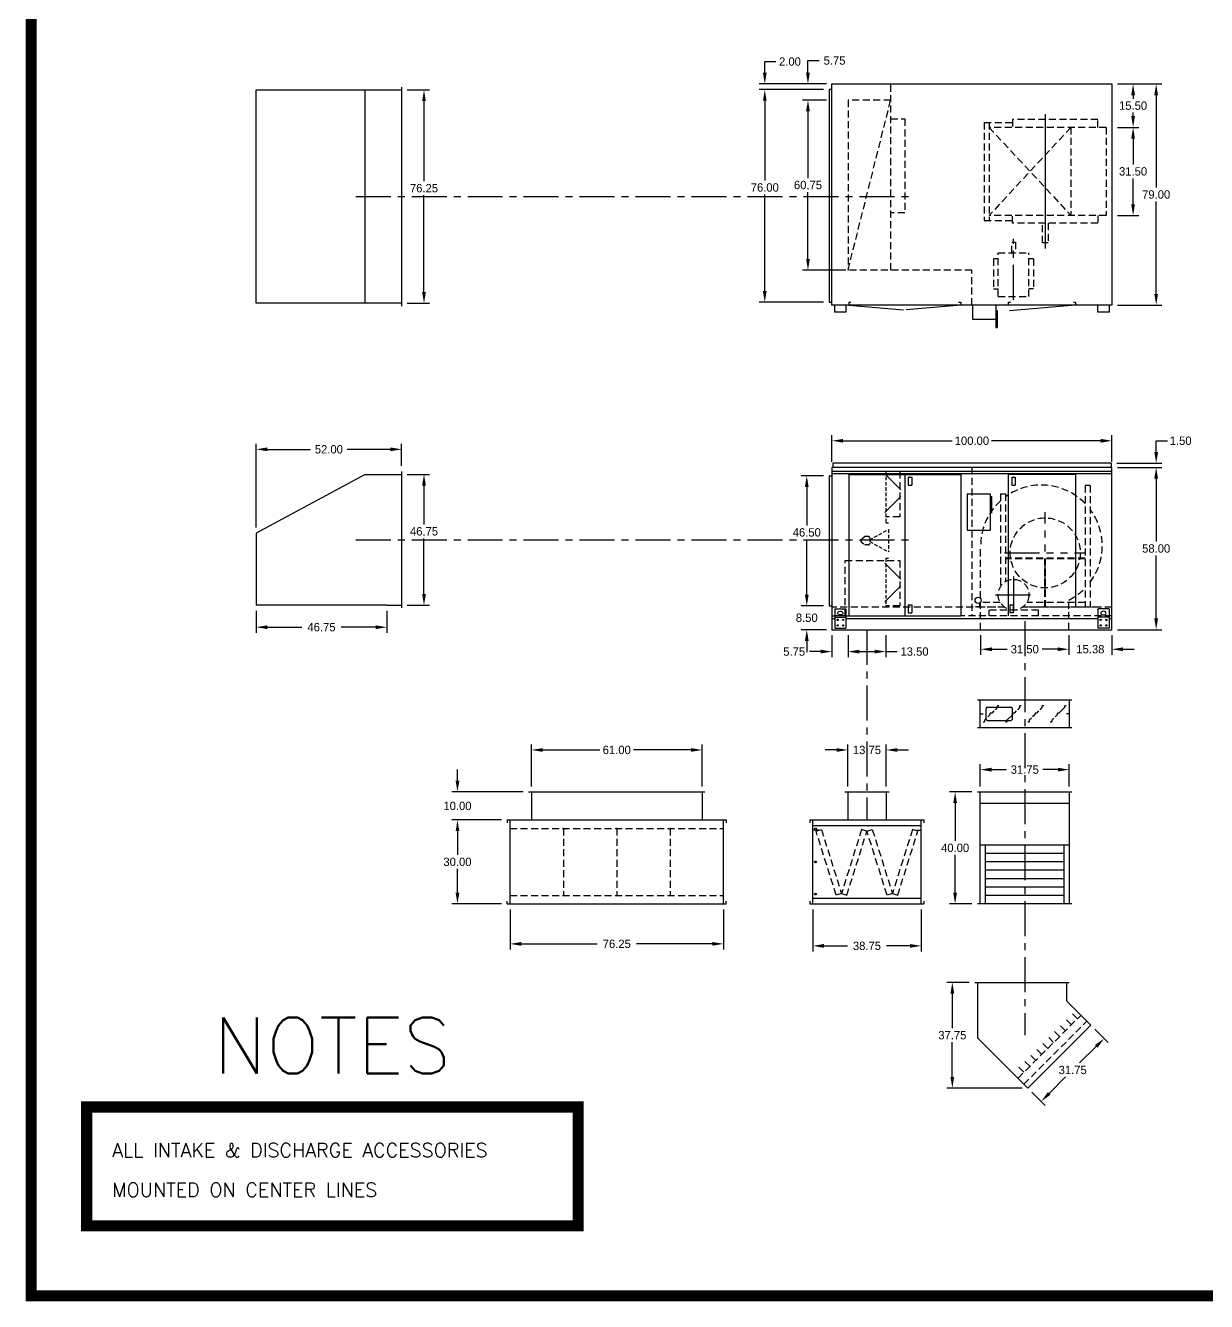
# Model space of a CAD drawing. Header units: inches. Extents: x 3 to 643, y -843 to 69.
# Drawn here: x 2.6 to 424.5, y -843.3 to -387.4 of the extents above; entities that cross this region are included whole.
import ezdxf
from ezdxf.enums import TextEntityAlignment as Align

# ---------------------------------------------------------------- set-up
doc = ezdxf.new("R2010")
doc.units = ezdxf.units.IN
doc.header["$LTSCALE"] = 10
doc.header["$MEASUREMENT"] = 0
for name, pattern in [('CENTER', [2, 1.25, -0.25, 0.25, -0.25]), ('HIDDEN', [0.375, 0.25, -0.125]), ('PHANTOM', [2.5, 1.25, -0.25, 0.25, -0.25, 0.25, -0.25])]:
    doc.linetypes.add(name, pattern=pattern)
for name, color, linetype in [('4-Way DiffuserDN', 5, 'Continuous'), ('CENTERLINE', 2, 'CENTER'), ('DIFFUSER', 5, 'Continuous'), ('DISC-DAMPER', 5, 'Continuous'), ('FA-FILTER', 5, 'Continuous'), ('FDT-HOOD', 5, 'Continuous'), ('OBJECT', 5, 'Continuous'), ('RAM22UNIT', 3, 'Continuous'), ('RAM25UNIT', 3, 'Continuous')]:
    doc.layers.add(name, color=color, linetype=linetype)
doc.layers.add('TEXT', color=7, linetype='Continuous', lineweight=40)
doc.styles.add('S10', font='romans.shx', dxfattribs={"height": 0.1})
doc.dimstyles.new('DIMENSIONS', dxfattribs={"dimscale": 0, "dimtxt": 3, "dimasz": 4, "dimexe": 2, "dimexo": 2, "dimgap": 1, "dimtad": 0, "dimtih": 1, "dimtoh": 1, "dimzin": 0, "dimdsep": 46, "dimtxsty": 'Standard', "dimcen": 0.09, "dimclrd": 256, "dimclre": 256, "dimclrt": 1, "dimadec": 0, "dimazin": 0, "dimtfac": 1, "dimtofl": 0, "dimtmove": 0, "dimatfit": 3, "dimfxl": 0, "dimtolj": 1, "dimtzin": 0, "dimarcsym": 0})

# ---------------------------------------------------------------- blocks, each defined once
blk = doc.blocks.new('*D51')
at = {"layer": 'DEFPOINTS', "color": 0}
for p in [(266.72, -408.29), (289.72, -410.29), (290.72, -408.29)]:
    blk.add_point(p, dxfattribs=at)
at = {"layer": 'RAM25UNIT', "lineweight": -2}
for p, q in [((266.72, -404.29), (266.72, -400.29)), ((266.72, -400.29), (270.72, -400.29)), ((288.72, -408.29), (264.72, -408.29)), ((287.72, -410.29), (264.72, -410.29)), ((266.72, -414.29), (266.72, -418.29))]:
    blk.add_line(p, q, dxfattribs=at)
at = {"layer": 'RAM25UNIT'}
for points in [[(266.06, -404.29), (267.39, -404.29), (266.72, -408.29)], [(266.06, -414.29), (267.39, -414.29), (266.72, -410.29)]]:
    blk.add_solid(points, dxfattribs=at)
at = {"layer": 'RAM25UNIT', "color": 1, "insert": (275.72, -400.29), "char_height": 3, "attachment_point": 5}
blk.add_mtext('\\A1;2.00', dxfattribs=at)
blk = doc.blocks.new('*D52')
at = {"layer": 'DEFPOINTS', "color": 0}
for p in [(390.72, -408.29), (406.54, -408.29), (390.72, -487.29)]:
    blk.add_point(p, dxfattribs=at)
at = {"layer": 'RAM25UNIT', "lineweight": -2}
for p, q in [((392.72, -408.29), (408.54, -408.29)), ((406.54, -412.29), (406.54, -445.29)), ((406.54, -483.29), (406.54, -450.29)), ((392.72, -487.29), (408.54, -487.29))]:
    blk.add_line(p, q, dxfattribs=at)
at = {"layer": 'RAM25UNIT'}
for points in [[(405.88, -412.29), (407.21, -412.29), (406.54, -408.29)], [(405.88, -483.29), (407.21, -483.29), (406.54, -487.29)]]:
    blk.add_solid(points, dxfattribs=at)
at = {"layer": 'RAM25UNIT', "color": 1, "insert": (406.54, -447.79), "char_height": 3, "attachment_point": 5}
blk.add_mtext('\\A1;79.00', dxfattribs=at)
blk = doc.blocks.new('*D53')
at = {"layer": 'DEFPOINTS', "color": 0}
for p in [(390.72, -408.29), (398.3, -408.29), (390.72, -423.79)]:
    blk.add_point(p, dxfattribs=at)
at = {"layer": 'RAM25UNIT', "lineweight": -2}
for p, q in [((392.72, -408.29), (400.3, -408.29)), ((398.3, -412.29), (398.3, -413.54)), ((398.3, -419.79), (398.3, -418.54)), ((392.72, -423.79), (400.3, -423.79))]:
    blk.add_line(p, q, dxfattribs=at)
at = {"layer": 'RAM25UNIT'}
for points in [[(397.63, -412.29), (398.96, -412.29), (398.3, -408.29)], [(397.63, -419.79), (398.96, -419.79), (398.3, -423.79)]]:
    blk.add_solid(points, dxfattribs=at)
at = {"layer": 'RAM25UNIT', "color": 1, "insert": (398.3, -416.04), "char_height": 3, "attachment_point": 5}
blk.add_mtext('\\A1;15.50', dxfattribs=at)
blk = doc.blocks.new('*D54')
at = {"layer": 'DEFPOINTS', "color": 0}
for p in [(341.72, -729.33), (333.72, -767.08), (360.72, -767.08)]:
    blk.add_point(p, dxfattribs=at)
at = {"layer": 'RAM25UNIT', "lineweight": -2}
for p, q in [((339.72, -729.33), (331.72, -729.33)), ((333.72, -733.33), (333.72, -745.7)), ((333.72, -763.08), (333.72, -750.7)), ((358.72, -767.08), (331.72, -767.08))]:
    blk.add_line(p, q, dxfattribs=at)
at = {"layer": 'RAM25UNIT'}
for points in [[(333.05, -733.33), (334.39, -733.33), (333.72, -729.33)], [(333.05, -763.08), (334.39, -763.08), (333.72, -767.08)]]:
    blk.add_solid(points, dxfattribs=at)
at = {"layer": 'RAM25UNIT', "color": 1, "insert": (333.72, -748.2), "char_height": 3, "attachment_point": 5}
blk.add_mtext('\\A1;37.75', dxfattribs=at)
blk = doc.blocks.new('*D56')
at = {"layer": 'DEFPOINTS', "color": 0}
for p in [(375.47, -653.3), (343.72, -661.27), (375.47, -661.27)]:
    blk.add_point(p, dxfattribs=at)
at = {"layer": 'RAM25UNIT', "lineweight": -2}
for p, q in [((343.72, -659.27), (343.72, -651.3)), ((375.47, -659.27), (375.47, -651.3)), ((347.72, -653.3), (353.09, -653.3)), ((371.47, -653.3), (366.09, -653.3))]:
    blk.add_line(p, q, dxfattribs=at)
at = {"layer": 'RAM25UNIT'}
for points in [[(347.72, -652.63), (347.72, -653.97), (343.72, -653.3)], [(371.47, -652.63), (371.47, -653.97), (375.47, -653.3)]]:
    blk.add_solid(points, dxfattribs=at)
at = {"layer": 'RAM25UNIT', "color": 1, "insert": (359.59, -653.3), "char_height": 3, "attachment_point": 5}
blk.add_mtext('\\A1;31.75', dxfattribs=at)
blk = doc.blocks.new('*D57')
at = {"layer": 'DEFPOINTS', "color": 0}
for p in [(343.84, -603.29), (375.34, -603.29), (375.34, -610.28)]:
    blk.add_point(p, dxfattribs=at)
at = {"layer": 'RAM25UNIT', "lineweight": -2}
for p, q in [((343.84, -605.29), (343.84, -612.28)), ((375.34, -605.29), (375.34, -612.28)), ((347.84, -610.28), (353.34, -610.28)), ((371.34, -610.28), (365.84, -610.28))]:
    blk.add_line(p, q, dxfattribs=at)
at = {"layer": 'RAM25UNIT'}
for points in [[(347.84, -609.62), (347.84, -610.95), (343.84, -610.28)], [(371.34, -609.62), (371.34, -610.95), (375.34, -610.28)]]:
    blk.add_solid(points, dxfattribs=at)
at = {"layer": 'RAM25UNIT', "color": 1, "insert": (359.59, -610.28), "char_height": 3, "attachment_point": 5}
blk.add_mtext('\\A1;31.50', dxfattribs=at)
blk = doc.blocks.new('*D58')
at = {"layer": 'DEFPOINTS', "color": 0}
for p in [(390.72, -535.79), (290.72, -545.29), (390.72, -545.29)]:
    blk.add_point(p, dxfattribs=at)
at = {"layer": 'RAM25UNIT', "lineweight": -2}
for p, q in [((290.72, -543.29), (290.72, -533.79)), ((294.72, -535.79), (333.72, -535.79)), ((386.72, -535.79), (347.72, -535.79)), ((390.72, -543.29), (390.72, -533.79))]:
    blk.add_line(p, q, dxfattribs=at)
at = {"layer": 'RAM25UNIT'}
for points in [[(294.72, -535.12), (294.72, -536.46), (290.72, -535.79)], [(386.72, -535.12), (386.72, -536.46), (390.72, -535.79)]]:
    blk.add_solid(points, dxfattribs=at)
at = {"layer": 'RAM25UNIT', "color": 1, "insert": (340.72, -535.79), "char_height": 3, "attachment_point": 5}
blk.add_mtext('\\A1;100.00', dxfattribs=at)
blk = doc.blocks.new('*D59')
at = {"layer": 'DEFPOINTS', "color": 0}
for p in [(342.72, -661.27), (334.72, -701.27), (342.72, -701.27)]:
    blk.add_point(p, dxfattribs=at)
at = {"layer": 'RAM25UNIT', "lineweight": -2}
for p, q in [((340.72, -661.27), (332.72, -661.27)), ((334.72, -665.27), (334.72, -678.77)), ((334.72, -697.27), (334.72, -683.77)), ((340.72, -701.27), (332.72, -701.27))]:
    blk.add_line(p, q, dxfattribs=at)
at = {"layer": 'RAM25UNIT'}
for points in [[(334.05, -665.27), (335.39, -665.27), (334.72, -661.27)], [(334.05, -697.27), (335.39, -697.27), (334.72, -701.27)]]:
    blk.add_solid(points, dxfattribs=at)
at = {"layer": 'RAM25UNIT', "color": 1, "insert": (334.72, -681.27), "char_height": 3, "attachment_point": 5}
blk.add_mtext('\\A1;40.00', dxfattribs=at)
blk = doc.blocks.new('*D60')
at = {"layer": 'DEFPOINTS', "color": 0}
for p in [(84.99, -594.54), (131.74, -594.54), (131.74, -602.4)]:
    blk.add_point(p, dxfattribs=at)
at = {"layer": 'RAM25UNIT', "lineweight": -2}
for p, q in [((84.99, -596.54), (84.99, -604.4)), ((131.74, -596.54), (131.74, -604.4)), ((88.99, -602.4), (101.37, -602.4)), ((127.74, -602.4), (115.37, -602.4))]:
    blk.add_line(p, q, dxfattribs=at)
at = {"layer": 'RAM25UNIT'}
for points in [[(88.99, -601.74), (88.99, -603.07), (84.99, -602.4)], [(127.74, -601.74), (127.74, -603.07), (131.74, -602.4)]]:
    blk.add_solid(points, dxfattribs=at)
at = {"layer": 'RAM25UNIT', "color": 1, "insert": (108.37, -602.4), "char_height": 3, "attachment_point": 5}
blk.add_mtext('\\A1;46.75', dxfattribs=at)
blk = doc.blocks.new('*D61')
at = {"layer": 'DEFPOINTS', "color": 0}
for p in [(136.99, -538.85), (136.99, -546.79), (84.99, -568.79)]:
    blk.add_point(p, dxfattribs=at)
at = {"layer": 'RAM25UNIT', "lineweight": -2}
for p, q in [((84.99, -566.79), (84.99, -536.85)), ((136.99, -544.79), (136.99, -536.85)), ((88.99, -538.85), (104.49, -538.85)), ((132.99, -538.85), (117.49, -538.85))]:
    blk.add_line(p, q, dxfattribs=at)
at = {"layer": 'RAM25UNIT'}
for points in [[(88.99, -538.18), (88.99, -539.51), (84.99, -538.85)], [(132.99, -538.18), (132.99, -539.51), (136.99, -538.85)]]:
    blk.add_solid(points, dxfattribs=at)
at = {"layer": 'RAM25UNIT', "color": 1, "insert": (110.99, -538.85), "char_height": 3, "attachment_point": 5}
blk.add_mtext('\\A1;52.00', dxfattribs=at)
blk = doc.blocks.new('*D62')
at = {"layer": 'DEFPOINTS', "color": 0}
for p in [(136.99, -547.79), (136.99, -594.54), (144.98, -594.54)]:
    blk.add_point(p, dxfattribs=at)
at = {"layer": 'RAM25UNIT', "lineweight": -2}
for p, q in [((138.99, -547.79), (146.98, -547.79)), ((144.98, -551.79), (144.98, -565.66)), ((144.98, -590.54), (144.98, -570.66)), ((138.99, -594.54), (146.98, -594.54))]:
    blk.add_line(p, q, dxfattribs=at)
at = {"layer": 'RAM25UNIT'}
for points in [[(144.32, -551.79), (145.65, -551.79), (144.98, -547.79)], [(144.32, -590.54), (145.65, -590.54), (144.98, -594.54)]]:
    blk.add_solid(points, dxfattribs=at)
at = {"layer": 'RAM25UNIT', "color": 1, "insert": (144.98, -568.16), "char_height": 3, "attachment_point": 5}
blk.add_mtext('\\A1;46.75', dxfattribs=at)
blk = doc.blocks.new('*D63')
at = {"layer": 'DEFPOINTS', "color": 0}
for p in [(289.72, -594.79), (281.72, -603.29), (290.72, -603.29)]:
    blk.add_point(p, dxfattribs=at)
at = {"layer": 'RAM25UNIT', "lineweight": -2}
for p, q in [((281.72, -590.79), (281.72, -586.79)), ((287.72, -594.79), (279.72, -594.79)), ((288.72, -603.29), (279.72, -603.29)), ((281.72, -607.29), (281.72, -611.29))]:
    blk.add_line(p, q, dxfattribs=at)
at = {"layer": 'RAM25UNIT'}
for points in [[(281.06, -590.79), (282.39, -590.79), (281.72, -594.79)], [(281.06, -607.29), (282.39, -607.29), (281.72, -603.29)]]:
    blk.add_solid(points, dxfattribs=at)
at = {"layer": 'RAM25UNIT', "color": 1, "insert": (281.72, -599.04), "char_height": 3, "attachment_point": 5}
blk.add_mtext('\\A1;8.50', dxfattribs=at)
blk = doc.blocks.new('*D64')
at = {"layer": 'DEFPOINTS', "color": 0}
for p in [(289.72, -548.29), (281.72, -594.79), (289.72, -594.79)]:
    blk.add_point(p, dxfattribs=at)
at = {"layer": 'RAM25UNIT', "lineweight": -2}
for p, q in [((287.72, -548.29), (279.72, -548.29)), ((281.72, -552.29), (281.72, -566.04)), ((281.72, -590.79), (281.72, -571.04)), ((287.72, -594.79), (279.72, -594.79))]:
    blk.add_line(p, q, dxfattribs=at)
at = {"layer": 'RAM25UNIT'}
for points in [[(281.06, -552.29), (282.39, -552.29), (281.72, -548.29)], [(281.06, -590.79), (282.39, -590.79), (281.72, -594.79)]]:
    blk.add_solid(points, dxfattribs=at)
at = {"layer": 'RAM25UNIT', "color": 1, "insert": (281.72, -568.54), "char_height": 3, "attachment_point": 5}
blk.add_mtext('\\A1;46.50', dxfattribs=at)
blk = doc.blocks.new('*D65')
at = {"layer": 'DEFPOINTS', "color": 0}
for p in [(136.99, -410.41), (136.99, -486.66), (144.98, -486.66)]:
    blk.add_point(p, dxfattribs=at)
at = {"layer": 'RAM25UNIT', "lineweight": -2}
for p, q in [((138.99, -410.41), (146.98, -410.41)), ((144.98, -414.41), (144.98, -443.04)), ((144.98, -482.66), (144.98, -448.04)), ((138.99, -486.66), (146.98, -486.66))]:
    blk.add_line(p, q, dxfattribs=at)
at = {"layer": 'RAM25UNIT'}
for points in [[(144.31, -414.41), (145.65, -414.41), (144.98, -410.41)], [(144.31, -482.66), (145.65, -482.66), (144.98, -486.66)]]:
    blk.add_solid(points, dxfattribs=at)
at = {"layer": 'RAM25UNIT', "color": 1, "insert": (144.98, -445.54), "char_height": 3, "attachment_point": 5}
blk.add_mtext('\\A1;76.25', dxfattribs=at)
blk = doc.blocks.new('*D66')
at = {"layer": 'DEFPOINTS', "color": 0}
for p in [(266.72, -410.29), (289.72, -410.29), (289.72, -486.29)]:
    blk.add_point(p, dxfattribs=at)
at = {"layer": 'RAM25UNIT', "lineweight": -2}
for p, q in [((287.72, -410.29), (264.72, -410.29)), ((266.72, -414.29), (266.72, -442.79)), ((266.72, -482.29), (266.72, -447.79)), ((287.72, -486.29), (264.72, -486.29))]:
    blk.add_line(p, q, dxfattribs=at)
at = {"layer": 'RAM25UNIT'}
for points in [[(266.06, -414.29), (267.39, -414.29), (266.72, -410.29)], [(266.06, -482.29), (267.39, -482.29), (266.72, -486.29)]]:
    blk.add_solid(points, dxfattribs=at)
at = {"layer": 'RAM25UNIT', "color": 1, "insert": (266.72, -445.29), "char_height": 3, "attachment_point": 5}
blk.add_mtext('\\A1;76.00', dxfattribs=at)
blk = doc.blocks.new('*D67')
at = {"layer": 'DEFPOINTS', "color": 0}
for p in [(383.17, -744.63), (387.93, -749.39), (360.72, -767.08)]:
    blk.add_point(p, dxfattribs=at)
at = {"layer": 'RAM25UNIT', "lineweight": -2}
for p, q in [((384.58, -746.04), (389.35, -750.8)), ((385.1, -752.22), (379.21, -758.12)), ((368.31, -769.01), (374.21, -763.12)), ((362.13, -768.49), (366.9, -773.26))]:
    blk.add_line(p, q, dxfattribs=at)
at = {"layer": 'RAM25UNIT'}
for points in [[(384.63, -751.75), (385.58, -752.69), (387.93, -749.39)], [(367.84, -768.54), (368.78, -769.48), (365.48, -771.84)]]:
    blk.add_solid(points, dxfattribs=at)
at = {"layer": 'RAM25UNIT', "color": 1, "insert": (376.71, -760.62), "char_height": 3, "attachment_point": 5}
blk.add_mtext('\\A1;31.75', dxfattribs=at)
blk = doc.blocks.new('*D69')
at = {"layer": 'DEFPOINTS', "color": 0}
for p in [(390.47, -543.79), (390.72, -545.29), (406.54, -543.79)]:
    blk.add_point(p, dxfattribs=at)
at = {"layer": 'RAM25UNIT', "lineweight": -2}
for p, q in [((406.54, -539.79), (406.54, -535.79)), ((406.54, -535.79), (410.54, -535.79)), ((392.47, -543.79), (408.54, -543.79)), ((392.72, -545.29), (408.54, -545.29)), ((406.54, -549.29), (406.54, -553.29))]:
    blk.add_line(p, q, dxfattribs=at)
at = {"layer": 'RAM25UNIT'}
for points in [[(405.88, -539.79), (407.21, -539.79), (406.54, -543.79)], [(405.88, -549.29), (407.21, -549.29), (406.54, -545.29)]]:
    blk.add_solid(points, dxfattribs=at)
at = {"layer": 'RAM25UNIT', "color": 1, "insert": (415.29, -535.79), "char_height": 3, "attachment_point": 5}
blk.add_mtext('\\A1;1.50', dxfattribs=at)
blk = doc.blocks.new('*D71')
at = {"layer": 'DEFPOINTS', "color": 0}
for p in [(390.72, -545.29), (406.54, -545.29), (390.72, -603.29)]:
    blk.add_point(p, dxfattribs=at)
at = {"layer": 'RAM25UNIT', "lineweight": -2}
for p, q in [((392.72, -545.29), (408.54, -545.29)), ((406.54, -549.29), (406.54, -571.79)), ((406.54, -599.29), (406.54, -576.79)), ((392.72, -603.29), (408.54, -603.29))]:
    blk.add_line(p, q, dxfattribs=at)
at = {"layer": 'RAM25UNIT'}
for points in [[(405.88, -549.29), (407.21, -549.29), (406.54, -545.29)], [(405.88, -599.29), (407.21, -599.29), (406.54, -603.29)]]:
    blk.add_solid(points, dxfattribs=at)
at = {"layer": 'RAM25UNIT', "color": 1, "insert": (406.54, -574.29), "char_height": 3, "attachment_point": 5}
blk.add_mtext('\\A1;58.00', dxfattribs=at)
blk = doc.blocks.new('*D72')
at = {"layer": 'DEFPOINTS', "color": 0}
for p in [(375.34, -603.29), (390.72, -603.29), (390.72, -610.28)]:
    blk.add_point(p, dxfattribs=at)
at = {"layer": 'RAM25UNIT', "lineweight": -2}
for p, q in [((375.34, -605.29), (375.34, -612.28)), ((390.72, -605.29), (390.72, -612.28)), ((371.34, -610.28), (367.34, -610.28)), ((394.72, -610.28), (398.72, -610.28))]:
    blk.add_line(p, q, dxfattribs=at)
at = {"layer": 'RAM25UNIT'}
for points in [[(371.34, -609.62), (371.34, -610.95), (375.34, -610.28)], [(394.72, -609.62), (394.72, -610.95), (390.72, -610.28)]]:
    blk.add_solid(points, dxfattribs=at)
at = {"layer": 'RAM25UNIT', "color": 1, "insert": (383.03, -610.28), "char_height": 3, "attachment_point": 5}
blk.add_mtext('\\A1;15.38', dxfattribs=at)
blk = doc.blocks.new('*D74')
at = {"layer": 'DEFPOINTS', "color": 0}
for p in [(390.72, -423.79), (390.72, -455.29), (398.3, -455.29)]:
    blk.add_point(p, dxfattribs=at)
at = {"layer": 'RAM25UNIT', "lineweight": -2}
for p, q in [((392.72, -423.79), (400.3, -423.79)), ((398.3, -427.79), (398.3, -437.04)), ((398.3, -451.29), (398.3, -442.04)), ((392.72, -455.29), (400.3, -455.29))]:
    blk.add_line(p, q, dxfattribs=at)
at = {"layer": 'RAM25UNIT'}
for points in [[(397.63, -427.79), (398.96, -427.79), (398.3, -423.79)], [(397.63, -451.29), (398.96, -451.29), (398.3, -455.29)]]:
    blk.add_solid(points, dxfattribs=at)
at = {"layer": 'RAM25UNIT', "color": 1, "insert": (398.3, -439.54), "char_height": 3, "attachment_point": 5}
blk.add_mtext('\\A1;31.50', dxfattribs=at)
blk = doc.blocks.new('A$C758A175F')
at = {"layer": 'TEXT', "const_width": 4}
blk.add_lwpolyline([(0, 0), (175.62, 0), (175.62, -42.47), (0, -42.47)], close=True, dxfattribs=at)
at = {"layer": 'TEXT', "style": 'S10'}
blk.add_text('NOTES', height=20, dxfattribs=at).set_placement((87.81, 6), align=Align.BOTTOM_CENTER)
for s, p in [('ALL INTAKE & DISCHARGE ACCESSORIES', (9.12, -17.89)), ('MOUNTED ON CENTER LINES', (9.12, -32.05))]:
    blk.add_text(s, height=5, dxfattribs=at).set_placement(p)
blk = doc.blocks.new('A$C60D232D9')
at = {"layer": 'TEXT', "color": 4, "linetype": 'HIDDEN'}
blk.add_blockref('A$C758A175F', (0, 0), dxfattribs=at)
blk = doc.blocks.new('A$C6527578F')
at = {"layer": 'RAM22UNIT'}
blk.add_blockref('A$C60D232D9', (0, 0), dxfattribs=at)
blk = doc.blocks.new('A$C7EE451D5')
at = {"layer": 'FA-FILTER', "linetype": 'Continuous'}
for centre in [(2, -3.1875), (2, -15), (2, -26.5)]:
    blk.add_circle(centre, 0.3125, dxfattribs=at)
blk = doc.blocks.new('*D120')
at = {"layer": 'DEFPOINTS', "color": 0}
for p in [(310.1, -646.27), (296.35, -661.27), (310.1, -661.27)]:
    blk.add_point(p, dxfattribs=at)
at = {"layer": 'RAM25UNIT', "lineweight": -2}
for p, q in [((292.35, -646.27), (288.35, -646.27)), ((296.35, -659.27), (296.35, -644.27)), ((310.1, -659.27), (310.1, -644.27)), ((314.1, -646.27), (318.1, -646.27))]:
    blk.add_line(p, q, dxfattribs=at)
at = {"layer": 'RAM25UNIT'}
for points in [[(292.35, -645.61), (292.35, -646.94), (296.35, -646.27)], [(314.1, -645.61), (314.1, -646.94), (310.1, -646.27)]]:
    blk.add_solid(points, dxfattribs=at)
at = {"layer": 'RAM25UNIT', "color": 1, "insert": (303.22, -646.27), "char_height": 3, "attachment_point": 5}
blk.add_mtext('\\A1;13.75', dxfattribs=at)
blk = doc.blocks.new('*D121')
at = {"layer": 'DEFPOINTS', "color": 0}
for p in [(283.85, -701.27), (322.6, -701.27), (322.6, -716.27)]:
    blk.add_point(p, dxfattribs=at)
at = {"layer": 'RAM25UNIT', "lineweight": -2}
for p, q in [((283.85, -703.27), (283.85, -718.27)), ((322.6, -703.27), (322.6, -718.27)), ((287.85, -716.27), (296.22, -716.27)), ((318.6, -716.27), (310.22, -716.27))]:
    blk.add_line(p, q, dxfattribs=at)
at = {"layer": 'RAM25UNIT'}
for points in [[(287.85, -715.61), (287.85, -716.94), (283.85, -716.27)], [(318.6, -715.61), (318.6, -716.94), (322.6, -716.27)]]:
    blk.add_solid(points, dxfattribs=at)
at = {"layer": 'RAM25UNIT', "color": 1, "insert": (303.22, -716.27), "char_height": 3, "attachment_point": 5}
blk.add_mtext('\\A1;38.75', dxfattribs=at)
blk = doc.blocks.new('*D122')
at = {"layer": 'DEFPOINTS', "color": 0}
for p in [(175.72, -701.27), (251.97, -701.27), (251.97, -715.56)]:
    blk.add_point(p, dxfattribs=at)
at = {"layer": 'RAM25UNIT', "lineweight": -2}
for p, q in [((175.72, -703.27), (175.72, -717.56)), ((251.97, -703.27), (251.97, -717.56)), ((179.72, -715.56), (206.85, -715.56)), ((247.97, -715.56), (220.85, -715.56))]:
    blk.add_line(p, q, dxfattribs=at)
at = {"layer": 'RAM25UNIT'}
for points in [[(179.72, -714.89), (179.72, -716.23), (175.72, -715.56)], [(247.97, -714.89), (247.97, -716.23), (251.97, -715.56)]]:
    blk.add_solid(points, dxfattribs=at)
at = {"layer": 'RAM25UNIT', "color": 1, "insert": (213.85, -715.56), "char_height": 3, "attachment_point": 5}
blk.add_mtext('\\A1;76.25', dxfattribs=at)
blk = doc.blocks.new('*D123')
at = {"layer": 'DEFPOINTS', "color": 0}
for p in [(244.35, -646.27), (183.35, -661.27), (244.35, -661.27)]:
    blk.add_point(p, dxfattribs=at)
at = {"layer": 'RAM25UNIT', "lineweight": -2}
for p, q in [((183.35, -659.27), (183.35, -644.27)), ((187.35, -646.27), (207.85, -646.27)), ((240.35, -646.27), (219.85, -646.27)), ((244.35, -659.27), (244.35, -644.27))]:
    blk.add_line(p, q, dxfattribs=at)
at = {"layer": 'RAM25UNIT'}
for points in [[(187.35, -645.61), (187.35, -646.94), (183.35, -646.27)], [(240.35, -645.61), (240.35, -646.94), (244.35, -646.27)]]:
    blk.add_solid(points, dxfattribs=at)
at = {"layer": 'RAM25UNIT', "color": 1, "insert": (213.85, -646.27), "char_height": 3, "attachment_point": 5}
blk.add_mtext('\\A1;61.00', dxfattribs=at)
blk = doc.blocks.new('*D124')
at = {"layer": 'DEFPOINTS', "color": 0}
for p in [(156.94, -661.27), (182.35, -661.27), (174.72, -671.27)]:
    blk.add_point(p, dxfattribs=at)
at = {"layer": 'RAM25UNIT', "lineweight": -2}
for p, q in [((156.94, -657.27), (156.94, -653.27)), ((180.35, -661.27), (154.94, -661.27)), ((172.72, -671.27), (154.94, -671.27)), ((156.94, -675.27), (156.94, -679.27))]:
    blk.add_line(p, q, dxfattribs=at)
at = {"layer": 'RAM25UNIT'}
for points in [[(156.28, -657.27), (157.61, -657.27), (156.94, -661.27)], [(156.28, -675.27), (157.61, -675.27), (156.94, -671.27)]]:
    blk.add_solid(points, dxfattribs=at)
at = {"layer": 'RAM25UNIT', "color": 1, "insert": (156.94, -666.27), "char_height": 3, "attachment_point": 5}
blk.add_mtext('\\A1;10.00', dxfattribs=at)
blk = doc.blocks.new('*D125')
at = {"layer": 'DEFPOINTS', "color": 0}
for p in [(156.94, -671.27), (174.72, -671.27), (174.72, -701.27)]:
    blk.add_point(p, dxfattribs=at)
at = {"layer": 'RAM25UNIT', "lineweight": -2}
for p, q in [((172.72, -671.27), (154.94, -671.27)), ((156.94, -675.27), (156.94, -683.77)), ((156.94, -697.27), (156.94, -688.77)), ((172.72, -701.27), (154.94, -701.27))]:
    blk.add_line(p, q, dxfattribs=at)
at = {"layer": 'RAM25UNIT'}
for points in [[(156.28, -675.27), (157.61, -675.27), (156.94, -671.27)], [(156.28, -697.27), (157.61, -697.27), (156.94, -701.27)]]:
    blk.add_solid(points, dxfattribs=at)
at = {"layer": 'RAM25UNIT', "color": 1, "insert": (156.94, -686.27), "char_height": 3, "attachment_point": 5}
blk.add_mtext('\\A1;30.00', dxfattribs=at)
blk = doc.blocks.new('*D126')
at = {"layer": 'DEFPOINTS', "color": 0}
for p in [(296.47, -603.29), (309.97, -603.29), (309.97, -611.12)]:
    blk.add_point(p, dxfattribs=at)
at = {"layer": 'RAM25UNIT', "lineweight": -2}
for p, q in [((296.47, -605.29), (296.47, -613.12)), ((309.97, -605.29), (309.97, -613.12)), ((300.47, -611.12), (305.97, -611.12)), ((309.97, -611.12), (313.97, -611.12))]:
    blk.add_line(p, q, dxfattribs=at)
at = {"layer": 'RAM25UNIT'}
for points in [[(300.47, -610.45), (300.47, -611.79), (296.47, -611.12)], [(305.97, -610.45), (305.97, -611.79), (309.97, -611.12)]]:
    blk.add_solid(points, dxfattribs=at)
at = {"layer": 'RAM25UNIT', "color": 1, "insert": (320.22, -611.12), "char_height": 3, "attachment_point": 5}
blk.add_mtext('\\A1;13.50', dxfattribs=at)
blk = doc.blocks.new('*D127')
at = {"layer": 'DEFPOINTS', "color": 0}
for p in [(290.72, -603.29), (296.47, -603.29), (296.47, -611.12)]:
    blk.add_point(p, dxfattribs=at)
at = {"layer": 'RAM25UNIT', "lineweight": -2}
for p, q in [((290.72, -605.29), (290.72, -613.12)), ((296.47, -605.29), (296.47, -613.12)), ((286.72, -611.12), (282.72, -611.12)), ((300.47, -611.12), (304.47, -611.12))]:
    blk.add_line(p, q, dxfattribs=at)
at = {"layer": 'RAM25UNIT'}
for points in [[(286.72, -610.45), (286.72, -611.79), (290.72, -611.12)], [(300.47, -610.45), (300.47, -611.79), (296.47, -611.12)]]:
    blk.add_solid(points, dxfattribs=at)
at = {"layer": 'RAM25UNIT', "color": 1, "insert": (277.22, -611.12), "char_height": 3, "attachment_point": 5}
blk.add_mtext('\\A1;5.75', dxfattribs=at)
blk = doc.blocks.new('*D138')
at = {"layer": 'DEFPOINTS', "color": 0}
for p in [(290.72, -414.04), (282.15, -474.79), (296.47, -474.79)]:
    blk.add_point(p, dxfattribs=at)
at = {"layer": 'RAM25UNIT', "lineweight": -2}
for p, q in [((288.72, -414.04), (280.15, -414.04)), ((282.15, -418.04), (282.15, -441.91)), ((282.15, -470.79), (282.15, -446.91)), ((294.47, -474.79), (280.15, -474.79))]:
    blk.add_line(p, q, dxfattribs=at)
at = {"layer": 'RAM25UNIT'}
for points in [[(281.48, -418.04), (282.82, -418.04), (282.15, -414.04)], [(281.48, -470.79), (282.82, -470.79), (282.15, -474.79)]]:
    blk.add_solid(points, dxfattribs=at)
at = {"layer": 'RAM25UNIT', "color": 1, "insert": (282.15, -444.41), "char_height": 3, "attachment_point": 5}
blk.add_mtext('\\A1;60.75', dxfattribs=at)
blk = doc.blocks.new('*D139')
at = {"layer": 'DEFPOINTS', "color": 0}
for p in [(282.15, -408.29), (290.72, -408.29), (290.72, -414.04)]:
    blk.add_point(p, dxfattribs=at)
at = {"layer": 'RAM25UNIT', "lineweight": -2}
for p, q in [((282.15, -404.29), (282.15, -399.92)), ((282.15, -399.92), (286.15, -399.92)), ((288.72, -408.29), (280.15, -408.29)), ((288.72, -414.04), (280.15, -414.04)), ((282.15, -418.04), (282.15, -422.04))]:
    blk.add_line(p, q, dxfattribs=at)
at = {"layer": 'RAM25UNIT'}
for points in [[(281.48, -404.29), (282.82, -404.29), (282.15, -408.29)], [(281.48, -418.04), (282.82, -418.04), (282.15, -414.04)]]:
    blk.add_solid(points, dxfattribs=at)
at = {"layer": 'RAM25UNIT', "color": 1, "insert": (291.65, -399.92), "char_height": 3, "attachment_point": 5}
blk.add_mtext('\\A1;5.75', dxfattribs=at)
blk = doc.blocks.new('A$C1C4A39E1')
at = {"layer": 'OBJECT', "color": 4, "linetype": 'HIDDEN'}
for p, q in [((4.85, 15.675), (4.85, 19.525)), ((4.85, 19.525), (6.15, 19.525)), ((6.15, 19.525), (6.15, 15.675)), ((0, 0), (0, 15.675)), ((0, 15.675), (11, 15.675)), ((11, 0), (11, 15.675)), ((-1.65, 13.475), (-1.65, 2.75)), ((0, 13.475), (-1.65, 13.475)), ((12.65, 13.475), (11, 13.475)), ((12.65, 13.475), (12.65, 2.75)), ((-1.65, 2.75), (0, 2.75)), ((0, 0), (11, 0)), ((12.65, 2.75), (11, 2.75))]:
    blk.add_line(p, q, dxfattribs=at)
at = {"layer": 'OBJECT', "color": 191, "linetype": 'PHANTOM'}
blk.add_line((5.5, -1.1), (5.5, 20.625), dxfattribs=at)

msp = doc.modelspace()

# ---------------------------------------------------------------- linework, layer by layer
at = {"color": 5, "ltscale": 12}
for p, q in [((317.974, -548.789), (319.224, -548.789)), ((317.974, -548.789), (317.974, -551.664)), ((317.974, -551.664), (319.224, -551.664)), ((319.224, -548.789), (319.224, -551.664)), ((354.974, -548.789), (354.974, -551.664)), ((354.974, -548.789), (356.224, -548.789)), ((354.974, -551.664), (356.224, -551.664)), ((356.224, -548.789), (356.224, -551.664)), ((338.974, -554.707), (347.224, -554.707)), ((338.974, -554.707), (338.974, -567.707)), ((347.224, -554.707), (347.224, -567.707)), ((347.224, -555.707), (347.724, -555.707)), ((347.724, -555.707), (347.724, -561.707)), ((338.974, -567.707), (347.224, -567.707)), ((317.974, -594.414), (317.974, -597.289)), ((317.974, -594.414), (319.224, -594.414)), ((319.224, -594.414), (319.224, -597.289)), ((354.219, -594.414), (354.219, -597.289)), ((354.219, -594.414), (355.469, -594.414)), ((355.469, -594.414), (355.469, -597.289)), ((317.974, -597.289), (319.224, -597.289))]:
    msp.add_line(p, q, dxfattribs=at)
at = {"layer": '4-Way DiffuserDN'}
for p, q in [((342.719, -661.275), (376.469, -661.275)), ((343.719, -701.275), (343.719, -661.275)), ((343.719, -665.275), (375.469, -665.275)), ((375.469, -661.275), (375.469, -701.275)), ((375.469, -680.275), (343.719, -680.275)), ((345.594, -701.275), (345.594, -680.275)), ((373.594, -683.275), (345.594, -683.275)), ((373.594, -680.275), (373.594, -701.275)), ((373.594, -686.275), (345.594, -686.275)), ((373.594, -689.275), (345.594, -689.275)), ((373.594, -692.275), (345.594, -692.275)), ((373.594, -695.275), (345.594, -695.275)), ((376.469, -701.275), (342.719, -701.275)), ((373.594, -698.275), (345.594, -698.275))]:
    msp.add_line(p, q, dxfattribs=at)
at = {"layer": 'CENTERLINE'}
for p, q in [((120.584, -448.539), (319.021, -448.539)), ((120.584, -571.164), (319.021, -571.164)), ((359.594, -600.289), (359.594, -748.215)), ((303.224, -603.289), (303.224, -671.275))]:
    msp.add_line(p, q, dxfattribs=at)
at = {"layer": 'DIFFUSER'}
for p, q in [((341.719, -729.328), (375.469, -729.328)), ((342.719, -729.328), (342.719, -749.078)), ((374.469, -729.328), (374.469, -735.927)), ((374.469, -735.927), (383.169, -744.627)), ((360.719, -767.078), (383.169, -744.627)), ((360.719, -767.078), (342.719, -749.078))]:
    msp.add_line(p, q, dxfattribs=at)
at = {"layer": 'DIFFUSER', "color": 4, "linetype": 'HIDDEN'}
for p, q in [((357.183, -763.542), (379.634, -741.092)), ((376.275, -744.45), (374.154, -742.329)), ((378.396, -742.329), (376.275, -740.208)), ((359.305, -765.664), (381.755, -743.213)), ((372.032, -748.693), (369.911, -746.572)), ((374.154, -746.572), (372.032, -744.45)), ((367.79, -752.936), (365.668, -750.814)), ((369.911, -750.814), (367.79, -748.693)), ((363.547, -757.178), (361.426, -755.057)), ((365.668, -755.057), (363.547, -752.936)), ((359.305, -761.421), (357.183, -759.3)), ((361.426, -759.3), (359.305, -757.178))]:
    msp.add_line(p, q, dxfattribs=at)
at = {"layer": 'DISC-DAMPER'}
for p, q in [((342.719, -628.339), (376.469, -628.339)), ((343.719, -638.339), (343.719, -628.339)), ((375.469, -628.339), (375.469, -638.339)), ((376.469, -638.339), (342.719, -638.339))]:
    msp.add_line(p, q, dxfattribs=at)
at = {"layer": 'DISC-DAMPER', "color": 4, "linetype": 'HIDDEN', "ltscale": 8}
for p, q in [((343.719, -633.339), (344.719, -633.339)), ((349.873, -631.01), (349.873, -630.51)), ((350.373, -630.51), (349.873, -630.51)), ((355.294, -633.589), (353.215, -635.667)), ((355.294, -633.589), (355.294, -633.089)), ((355.794, -633.089), (355.294, -633.089)), ((358.373, -630.51), (357.873, -630.51)), ((357.873, -631.01), (357.873, -630.51)), ((366.373, -630.51), (365.873, -630.51)), ((365.873, -631.01), (365.873, -630.51)), ((373.873, -631.01), (371.794, -633.089)), ((374.373, -630.51), (373.873, -630.51)), ((373.873, -631.01), (373.873, -630.51)), ((375.469, -633.339), (374.469, -633.339)), ((344.715, -636.167), (345.215, -636.167)), ((345.215, -635.667), (345.215, -636.167)), ((352.715, -636.167), (353.215, -636.167)), ((353.215, -635.667), (353.215, -636.167)), ((360.715, -636.167), (361.215, -636.167)), ((361.215, -635.667), (361.215, -636.167))]:
    msp.add_line(p, q, dxfattribs=at)
at = {"layer": 'DISC-DAMPER', "color": 4, "linetype": 'HIDDEN', "ltscale": 0.5}
for p, q in [((347.294, -633.589), (345.215, -635.667)), ((347.794, -633.089), (347.294, -633.089)), ((347.294, -633.589), (347.294, -633.089)), ((349.873, -631.01), (347.794, -633.089)), ((357.873, -631.01), (355.794, -633.089)), ((363.294, -633.589), (361.215, -635.667)), ((363.794, -633.089), (363.294, -633.089)), ((363.294, -633.589), (363.294, -633.089)), ((365.873, -631.01), (363.794, -633.089)), ((371.294, -633.589), (369.215, -635.667)), ((371.794, -633.089), (371.294, -633.089)), ((371.294, -633.589), (371.294, -633.089)), ((368.715, -636.167), (369.215, -636.167)), ((369.215, -635.667), (369.215, -636.167))]:
    msp.add_line(p, q, dxfattribs=at)
at = {"layer": 'DISC-DAMPER', "ltscale": 8}
for p, q in [((345.76, -635.219), (345.76, -631.459)), ((346.23, -630.989), (354.69, -630.989)), ((355.16, -635.219), (355.16, -631.459)), ((346.23, -635.689), (354.69, -635.689))]:
    msp.add_line(p, q, dxfattribs=at)
for centre, start, end in [((346.23, -631.459), 90, 180), ((354.69, -631.459), 0, 90), ((346.23, -635.219), 180, 270), ((354.69, -635.219), 270, 0)]:
    msp.add_arc(centre, 0.47, start, end, dxfattribs=at)
at = {"layer": 'FDT-HOOD'}
for p, q in [((136.991, -409.414), (136.991, -487.664)), ((84.991, -410.414), (136.991, -410.414)), ((84.991, -486.664), (84.991, -410.414)), ((123.991, -486.664), (123.991, -410.414)), ((136.991, -486.664), (84.991, -486.664)), ((136.991, -546.789), (136.991, -595.539)), ((123.991, -547.789), (84.991, -568.789)), ((123.991, -547.789), (136.991, -547.789)), ((84.991, -568.789), (84.991, -594.539)), ((131.741, -594.539), (84.991, -594.539)), ((131.741, -594.539), (136.991, -594.539))]:
    msp.add_line(p, q, dxfattribs=at)
at = {"layer": 'OBJECT'}
for p, q in [((289.724, -410.289), (289.724, -486.289)), ((290.724, -410.289), (289.724, -410.289)), ((290.724, -487.289), (290.724, -408.289)), ((290.724, -408.289), (390.724, -408.289)), ((390.724, -408.289), (390.724, -487.289)), ((289.724, -486.289), (290.724, -486.289)), ((390.724, -487.289), (290.724, -487.289)), ((291.724, -489.789), (291.724, -487.289)), ((295.724, -487.289), (295.724, -489.789)), ((385.724, -489.789), (385.724, -487.289)), ((389.724, -487.289), (389.724, -489.789)), ((295.724, -489.789), (291.724, -489.789)), ((389.724, -489.789), (385.724, -489.789)), ((390.724, -545.289), (290.724, -545.289)), ((290.724, -545.289), (290.724, -603.289)), ((390.724, -546.789), (290.724, -546.789)), ((390.474, -543.789), (290.974, -543.789)), ((290.974, -543.789), (290.974, -545.289)), ((390.474, -543.789), (390.474, -545.289)), ((390.724, -550.039), (390.724, -545.289)), ((289.724, -548.289), (289.724, -594.789)), ((289.724, -548.289), (290.724, -548.289)), ((390.724, -547.539), (290.724, -547.539)), ((296.724, -547.789), (336.724, -547.789)), ((296.724, -547.789), (296.724, -598.289)), ((316.724, -547.789), (316.724, -598.289)), ((336.724, -547.789), (336.724, -598.289)), ((377.724, -547.789), (353.724, -547.789)), ((353.724, -547.789), (353.724, -598.289)), ((377.724, -547.789), (377.724, -595.289)), ((390.724, -581.539), (390.724, -550.039)), ((390.724, -603.289), (390.724, -581.539)), ((289.724, -594.789), (290.724, -594.789)), ((290.724, -598.289), (291.724, -598.289)), ((290.724, -599.289), (291.724, -599.289)), ((295.724, -598.289), (336.724, -598.289)), ((295.724, -599.289), (385.724, -599.289)), ((355.469, -597.289), (354.219, -597.289)), ((389.724, -599.289), (390.724, -599.289)), ((290.724, -603.289), (390.724, -603.289)), ((182.349, -661.275), (245.349, -661.275)), ((183.349, -661.275), (183.349, -671.275)), ((244.349, -661.275), (244.349, -671.275)), ((295.349, -661.275), (311.099, -661.275)), ((296.349, -661.275), (296.349, -671.275)), ((310.099, -661.275), (310.099, -671.275)), ((174.724, -671.275), (252.974, -671.275)), ((174.724, -671.275), (174.724, -672.275)), ((175.724, -701.275), (175.724, -671.275)), ((251.974, -701.275), (251.974, -671.275)), ((252.974, -671.275), (252.974, -672.275)), ((282.849, -671.275), (323.599, -671.275)), ((282.849, -671.275), (282.849, -672.275)), ((283.849, -701.275), (283.849, -671.275)), ((283.849, -673.275), (322.599, -673.275)), ((322.599, -701.275), (322.599, -671.275)), ((323.599, -671.275), (323.599, -672.275)), ((174.724, -701.275), (174.724, -700.275)), ((174.724, -701.275), (252.974, -701.275)), ((252.974, -701.275), (252.974, -700.275)), ((282.849, -700.275), (282.849, -701.275)), ((282.849, -701.275), (323.599, -701.275)), ((283.849, -699.275), (322.599, -699.275)), ((323.599, -700.275), (323.599, -701.275))]:
    msp.add_line(p, q, dxfattribs=at)
at = {"layer": 'OBJECT', "color": 4, "linetype": 'HIDDEN'}
for p, q in [((311.724, -474.789), (311.724, -408.289)), ((296.474, -474.789), (311.724, -414.039)), ((311.724, -414.039), (296.474, -414.039)), ((296.474, -414.039), (296.474, -474.789)), ((311.724, -420.789), (316.724, -420.789)), ((316.724, -420.789), (316.724, -454.289)), ((345.099, -422.039), (345.099, -457.039)), ((345.099, -422.039), (355.224, -422.039)), ((346.849, -422.039), (346.849, -457.039)), ((376.099, -423.789), (346.849, -455.289)), ((346.849, -423.789), (376.099, -455.289)), ((388.724, -423.789), (346.849, -423.789)), ((385.724, -421.039), (355.224, -421.039)), ((355.224, -421.039), (355.224, -423.789)), ((376.099, -423.789), (376.099, -455.289)), ((385.724, -423.789), (385.724, -421.039)), ((388.724, -423.789), (388.724, -455.289)), ((316.724, -454.289), (311.724, -454.289)), ((388.724, -455.289), (346.849, -455.289)), ((355.224, -458.039), (355.224, -455.289)), ((385.724, -455.289), (385.724, -458.039)), ((345.099, -457.039), (355.224, -457.039)), ((385.724, -458.039), (355.224, -458.039)), ((365.906, -465.039), (365.906, -458.039)), ((367.906, -458.039), (367.906, -465.039)), ((367.906, -465.039), (365.906, -465.039)), ((340.724, -474.789), (290.724, -474.789)), ((340.724, -487.289), (340.724, -474.789)), ((314.974, -546.789), (314.974, -562.914)), ((340.724, -545.289), (340.724, -598.289)), ((350.969, -554.789), (350.969, -587.813)), ((350.969, -554.789), (352.719, -554.789)), ((352.719, -554.789), (352.719, -586.1)), ((381.161, -551.789), (381.161, -595.289)), ((382.911, -551.789), (381.161, -551.789)), ((382.911, -551.789), (382.911, -595.289)), ((314.974, -562.914), (309.974, -562.914)), ((302.315, -572.856), (302.64, -572.977)), ((343.844, -603.289), (343.844, -573.852)), ((343.844, -588.339), (343.844, -573.852)), ((295.474, -578.539), (314.974, -578.539)), ((295.474, -598.289), (295.474, -578.539)), ((314.974, -578.539), (314.974, -594.789)), ((381.161, -577.727), (352.719, -577.727)), ((381.161, -577.977), (352.719, -577.977)), ((366.781, -595.289), (366.781, -577.977)), ((367.031, -595.289), (367.031, -577.977)), ((375.344, -603.289), (375.344, -592.695)), ((352.431, -595.289), (290.724, -595.289)), ((314.974, -594.789), (309.974, -594.789)), ((342.094, -595.039), (343.594, -595.039)), ((342.094, -595.289), (342.094, -595.039)), ((349.231, -595.289), (342.094, -595.289)), ((350.83, -593.539), (343.594, -593.539)), ((343.594, -595.039), (343.594, -593.539)), ((364.469, -596.289), (346.719, -596.289)), ((346.719, -596.289), (346.719, -598.289)), ((390.724, -595.289), (358.756, -595.289)), ((381.161, -593.539), (360.357, -593.539)), ((385.911, -595.289), (360.456, -595.289)), ((364.469, -598.289), (364.469, -596.289)), ((390.724, -598.289), (336.724, -598.289)), ((175.724, -674.275), (251.974, -674.275)), ((194.786, -674.275), (194.786, -698.275)), ((213.849, -674.275), (213.849, -698.275)), ((232.911, -674.275), (232.911, -698.275)), ((285.999, -674.976), (283.849, -674.976)), ((320.448, -674.976), (322.599, -674.976)), ((175.724, -698.275), (251.974, -698.275))]:
    msp.add_line(p, q, dxfattribs=at)
at = {"layer": 'OBJECT', "color": 191, "linetype": 'PHANTOM', "ltscale": 12}
msp.add_line((366.906, -419.039), (366.906, -467.039), dxfattribs=at)
at = {"layer": 'OBJECT', "color": 4, "linetype": 'HIDDEN', "ltscale": 12}
for p, q in [((296.724, -486.289), (297.474, -486.289)), ((296.724, -486.289), (296.724, -487.289)), ((296.724, -487.289), (316.224, -489.021)), ((336.724, -487.289), (317.224, -489.021)), ((335.974, -486.289), (336.724, -486.289)), ((336.724, -486.289), (336.724, -487.289)), ((353.724, -486.289), (353.724, -487.289)), ((353.724, -486.289), (354.474, -486.289)), ((377.724, -487.289), (354.185, -489.379)), ((376.974, -486.289), (377.724, -486.289)), ((377.724, -486.289), (377.724, -487.289)), ((315.346, -553.349), (309.601, -547.604)), ((315.346, -555.729), (309.601, -561.474)), ((315.346, -585.224), (309.601, -579.479)), ((315.346, -587.604), (309.601, -593.349))]:
    msp.add_line(p, q, dxfattribs=at)
at = {"layer": 'OBJECT', "color": 5, "ltscale": 12}
for p, q in [((340.974, -487.289), (340.974, -492.289)), ((349.224, -487.289), (349.224, -495.289)), ((340.974, -492.289), (349.224, -492.289)), ((349.224, -489.289), (349.724, -489.289)), ((349.724, -489.289), (349.724, -495.289)), ((349.224, -495.289), (349.724, -495.289)), ((291.724, -595.789), (291.724, -602.789)), ((291.724, -595.789), (295.724, -595.789)), ((295.724, -595.789), (295.724, -602.789)), ((385.724, -595.789), (385.724, -602.789)), ((389.724, -595.789), (385.724, -595.789)), ((389.724, -595.789), (389.724, -602.789)), ((291.724, -598.789), (295.724, -598.789)), ((389.724, -598.789), (385.724, -598.789)), ((291.724, -602.789), (295.724, -602.789)), ((389.724, -602.789), (385.724, -602.789))]:
    msp.add_line(p, q, dxfattribs=at)
at = {"layer": 'OBJECT', "color": 4, "linetype": 'HIDDEN', "ltscale": 0.5}
for p, q in [((309.974, -546.789), (309.974, -565.164)), ((309.974, -565.164), (310.974, -565.164)), ((304.205, -571.169), (310.974, -567.477)), ((310.974, -567.477), (310.974, -575.477)), ((302.315, -570.097), (301.148, -571.097)), ((301.148, -571.856), (302.315, -572.856)), ((303.705, -569.977), (302.64, -569.977)), ((303.705, -572.977), (302.64, -572.977)), ((304.205, -570.477), (304.205, -572.477)), ((304.205, -571.785), (310.974, -575.477)), ((309.974, -577.789), (309.974, -595.289)), ((309.974, -577.789), (310.974, -577.789))]:
    msp.add_line(p, q, dxfattribs=at)
at = {"layer": 'OBJECT', "color": 191, "linetype": 'PHANTOM'}
for p, q in [((366.906, -590.352), (366.906, -561.352)), ((352.406, -575.852), (381.406, -575.852)), ((355.594, -584.289), (355.594, -597.289)), ((349.094, -590.789), (362.094, -590.789))]:
    msp.add_line(p, q, dxfattribs=at)
at = {"layer": 'OBJECT', "color": 4}
msp.add_line((295.724, -598.289), (291.724, -598.289), dxfattribs=at)
at = {"layer": 'OBJECT', "color": 4, "linetype": 'HIDDEN'}
for points in [[(286.953, -674.676), (294.134, -697.577), (292.226, -698.175), (285.045, -675.275)], [(301.315, -674.676), (294.134, -697.577), (296.042, -698.175), (303.224, -675.275)], [(305.132, -674.676), (312.313, -697.577), (310.405, -698.175), (303.224, -675.275)], [(319.494, -674.676), (312.313, -697.577), (314.221, -698.175), (321.403, -675.275)]]:
    msp.add_lwpolyline(points, close=True, dxfattribs=at)
for centre, radius in [((366.906, -575.852), 12.5), ((355.594, -590.789), 5.5)]:
    msp.add_circle(centre, radius, dxfattribs=at)
at = {"layer": 'OBJECT', "color": 5, "ltscale": 12}
for centre, radius in [((342.948, -592.791), 1.102), ((292.724, -599.789), 0.25), ((292.724, -601.789), 0.25), ((294.724, -599.789), 0.25), ((294.724, -601.789), 0.25), ((386.724, -599.789), 0.25), ((386.724, -601.789), 0.25), ((388.724, -599.789), 0.25), ((388.724, -601.789), 0.25)]:
    msp.add_circle(centre, radius, dxfattribs=at)
at = {"layer": 'OBJECT', "color": 4, "linetype": 'HIDDEN'}
for start, end in [(44.02293, 126.2234), (132.18575, 181.40909), (323.09791, 36.90209), (296.81562, 315.97707)]:
    msp.add_arc((365.549, -573.318), 21.712, start, end, dxfattribs=at)
at = {"layer": 'OBJECT', "color": 4, "linetype": 'HIDDEN', "ltscale": 12}
msp.add_arc((301.474, -571.477), 0.5, 130.60129, 229.39871, dxfattribs=at)
at = {"layer": 'OBJECT', "color": 4, "linetype": 'HIDDEN', "ltscale": 0.5}
for centre, start, end in [((302.64, -570.477), 90, 130.60129), ((303.705, -570.477), 0, 90), ((303.705, -572.477), 270, 0)]:
    msp.add_arc(centre, 0.5, start, end, dxfattribs=at)
at = {"layer": 'OBJECT', "color": 5, "ltscale": 12}
msp.add_ellipse((293.724, -597.359), major_axis=(0.969, 0), ratio=0.6774874, dxfattribs=at)
at = {"layer": 'OBJECT', "color": 5, "ltscale": 12, "extrusion": (0, 0, -1)}
msp.add_ellipse((387.724, -597.359), major_axis=(-0.969, 0), ratio=0.6774874, dxfattribs=at)
at = {"layer": 'OBJECT'}
for p in [(194.786, -674.275), (213.849, -674.275), (232.911, -674.275)]:
    msp.add_point(p, dxfattribs=at)
at = {"layer": 'TEXT', "color": 3, "const_width": 4}
msp.add_lwpolyline([(4.63, 1.374), (4.63, -841.341), (641.318, -841.341), (641.318, 1.374)], close=True, dxfattribs=at)

# ---------------------------------------------------------------- block references
at = {"layer": 'OBJECT', "color": 4, "linetype": 'HIDDEN'}
msp.add_blockref('A$C7EE451D5', (282.849, -671.275), dxfattribs=at)
at = {"layer": 'RAM25UNIT'}
msp.add_blockref('A$C1C4A39E1', (350.094, -484.289), dxfattribs=at)
at = {"layer": 'TEXT'}
msp.add_blockref('A$C6527578F', (24.454, -773.856), dxfattribs=at)

# ---------------------------------------------------------------- dimensions: what is measured, and where the dimension line sits
at = {"layer": 'RAM25UNIT'}
for base, p1, p2, override, picture, middle in [((266.724, -408.289), (289.724, -410.289), (290.724, -408.289), {"dimscale": 1}, '*D51', (275.724, -400.289)), ((406.545, -408.289), (390.724, -487.289), (390.724, -408.289), {"dimscale": 1}, '*D52', (406.545, -447.789)), ((398.296, -408.289), (390.724, -423.789), (390.724, -408.289), {"dimscale": 1}, '*D53', (398.296, -416.039)), ((282.15, -474.789), (290.724, -414.039), (296.474, -474.789), {"dimscale": 1}, '*D138', (282.15, -444.414)), ((398.296, -455.289), (390.724, -423.789), (390.724, -455.289), {"dimscale": 1}, '*D74', (398.296, -439.539)), ((406.545, -545.289), (390.724, -603.289), (390.724, -545.289), {"dimscale": 1}, '*D71', (406.545, -574.289)), ((281.724, -603.289), (289.724, -594.789), (290.724, -603.289), {"dimscale": 1}, '*D63', (281.724, -599.039)), ((156.943, -661.275), (174.724, -671.275), (182.349, -661.275), {"dimscale": 1, "dimtmove": 1}, '*D124', (156.943, -666.275)), ((334.719, -701.275), (342.719, -661.275), (342.719, -701.275), {"dimscale": 1}, '*D59', (334.719, -681.275)), ((156.943, -671.275), (174.724, -701.275), (174.724, -671.275), {"dimscale": 1}, '*D125', (156.943, -686.275)), ((333.719, -767.078), (341.719, -729.328), (360.719, -767.078), {"dimscale": 1}, '*D54', (333.719, -748.203))]:
    dim = msp.add_linear_dim(base=base, p1=p1, p2=p2, angle=90, dimstyle='DIMENSIONS', override=override, dxfattribs=at)
    dim.commit()
    dim.dimension.update_dxf_attribs({"geometry": picture, "text_midpoint": middle})
for base, p1, p2, picture, middle in [((282.15, -408.289), (290.724, -414.039), (290.724, -408.289), '*D139', (291.65, -399.917)), ((266.724, -410.289), (289.724, -486.289), (289.724, -410.289), '*D66', (266.724, -445.289)), ((144.98, -486.664), (136.991, -410.414), (136.991, -486.664), '*D65', (144.98, -445.539)), ((406.545, -543.789), (390.724, -545.289), (390.474, -543.789), '*D69', (415.295, -535.789)), ((144.984, -594.539), (136.991, -547.789), (136.991, -594.539), '*D62', (144.984, -568.164)), ((281.724, -594.789), (289.724, -548.289), (289.724, -594.789), '*D64', (281.724, -568.539))]:
    dim = msp.add_linear_dim(base=base, p1=p1, p2=p2, angle=90, dimstyle='DIMENSIONS', override={"dimscale": 1}, dxfattribs=at)
    dim.commit()
    dim.dimension.update_dxf_attribs({"geometry": picture, "text_midpoint": middle, "dimtype": 160})
for base, p1, p2, picture, middle in [((136.991, -538.848), (84.991, -568.789), (136.991, -546.789), '*D61', (110.991, -538.848)), ((131.741, -602.403), (84.991, -594.539), (131.741, -594.539), '*D60', (108.366, -602.403)), ((375.344, -610.283), (343.844, -603.289), (375.344, -603.289), '*D57', (359.594, -610.283)), ((390.724, -610.283), (375.344, -603.289), (390.724, -603.289), '*D72', (383.034, -610.283)), ((244.349, -646.275), (183.349, -661.275), (244.349, -661.275), '*D123', (213.849, -646.275)), ((310.099, -646.275), (296.349, -661.275), (310.099, -661.275), '*D120', (303.224, -646.275)), ((375.469, -653.3), (343.719, -661.275), (375.469, -661.275), '*D56', (359.594, -653.3)), ((251.974, -715.56), (175.724, -701.275), (251.974, -701.275), '*D122', (213.849, -715.56)), ((322.599, -716.274), (283.849, -701.275), (322.599, -701.275), '*D121', (303.224, -716.274))]:
    dim = msp.add_linear_dim(base=base, p1=p1, p2=p2, dimstyle='DIMENSIONS', override={"dimscale": 1}, dxfattribs=at)
    dim.commit()
    dim.dimension.update_dxf_attribs({"geometry": picture, "text_midpoint": middle})
for base, p1, p2, picture, middle in [((390.724, -535.789), (290.724, -545.289), (390.724, -545.289), '*D58', (340.724, -535.789)), ((296.474, -611.12), (290.724, -603.289), (296.474, -603.289), '*D127', (277.224, -611.12)), ((309.974, -611.12), (296.474, -603.289), (309.974, -603.289), '*D126', (320.224, -611.12))]:
    dim = msp.add_linear_dim(base=base, p1=p1, p2=p2, dimstyle='DIMENSIONS', override={"dimscale": 1}, dxfattribs=at)
    dim.commit()
    dim.dimension.update_dxf_attribs({"geometry": picture, "text_midpoint": middle, "dimtype": 160})
dim = msp.add_aligned_dim(p1=(360.719, -767.078), p2=(383.169, -744.627), distance=-6.736, dimstyle='DIMENSIONS', override={"dimscale": 1}, dxfattribs=at)
dim.commit()
dim.dimension.update_dxf_attribs({"geometry": '*D67', "text_midpoint": (376.707, -760.616)})

doc.saveas('drawing.dxf')
